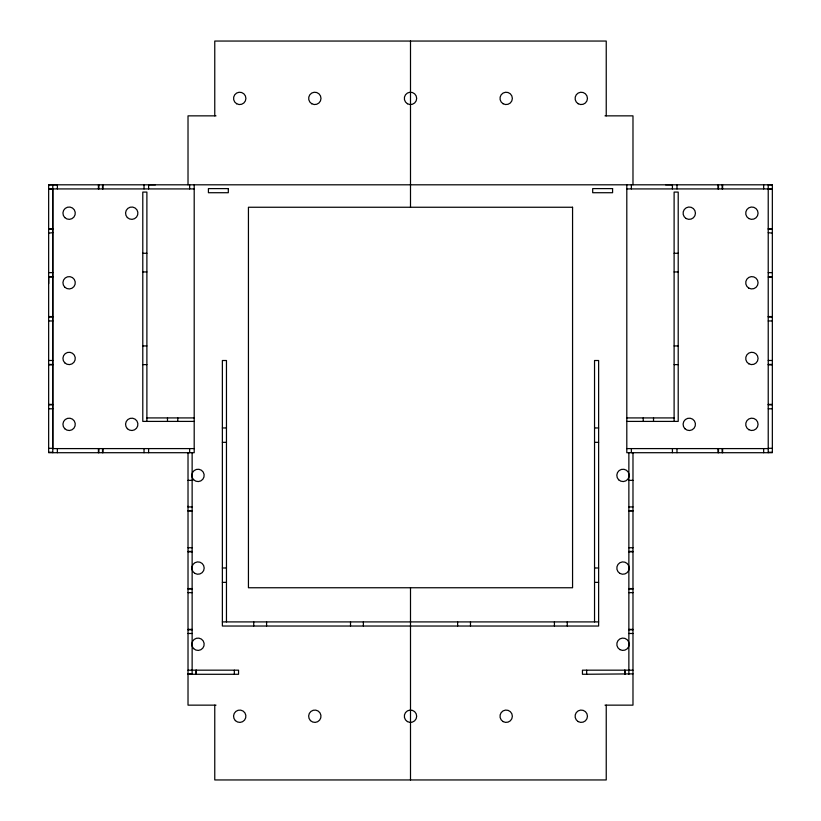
<?xml version="1.0" encoding="UTF-8"?>
<svg xmlns="http://www.w3.org/2000/svg" width="821" height="821" viewBox="0 0 821 821"><rect width="100%" height="100%" fill="white"/><g stroke="black" fill="none" stroke-linecap="round" stroke-linejoin="round"><path stroke-width="1.23" d="M48.675 283.614L48.675 277.036L52.79 277.036M52.79 232.682L48.675 233.123M188.019 506.218L188.019 506.937L192.135 506.937M629.502 670.172L582.448 670.172L582.448 674.287L632.981 673.877M188.019 452.73L188.686 452.72M216.005 115.853L188.019 115.853L188.019 184.807M604.995 115.853L632.981 115.853L632.981 184.807M155.436 184.807L148.601 184.807L148.601 188.922M665.585 184.807L672.42 184.807L672.42 188.922M194.197 184.807L194.197 452.71L48.655 452.71L48.655 184.807L772.345 184.807L772.345 452.71L626.803 452.71L626.803 184.807M772.345 184.807L768.22 184.807L768.23 452.71M48.675 188.758L52.79 188.758M768.22 188.758L772.345 188.758M194.218 188.922L52.78 188.922L52.77 448.594L194.218 448.594M626.803 188.922L768.23 188.922M48.675 189.199L52.79 189.199M768.22 189.199L772.345 189.199M48.675 228.731L52.79 228.731M768.22 228.731L772.345 228.731M48.675 229.172L52.79 229.172M768.22 229.172L772.345 229.172M772.345 233.123L768.22 232.682M142.792 253.279L146.887 253.279M674.113 253.279L678.208 253.279M142.792 271.946L146.887 271.946M674.113 271.946L678.208 271.946M48.675 272.644L52.79 272.644M768.22 272.644L772.345 272.644M48.675 276.595L52.79 276.595M772.345 276.595L768.23 277.036L772.345 277.036M48.675 316.567L52.79 316.567M768.23 316.567L772.345 316.567M48.675 317.009L52.79 317.009M768.23 317.009L772.345 317.009M48.675 320.96L52.79 320.96M768.23 320.96L772.345 320.96M142.792 345.939L146.887 345.939M674.113 345.939L678.208 345.939M48.675 360.481L52.79 360.481M768.23 360.481L772.345 360.481M48.675 364.432L52.79 364.432M768.23 364.432L772.345 364.432M142.792 364.616L146.887 364.616M674.113 364.616L678.208 364.616M48.675 364.873L52.79 364.873M768.23 364.873L772.345 364.873M48.675 404.404L52.79 404.404M768.23 404.404L772.345 404.404M48.675 404.845L52.79 404.845M768.23 404.845L772.345 404.845M48.675 408.796L52.79 408.796M768.23 408.796L772.345 408.796M146.887 417.92L194.197 417.92M626.803 417.92L674.113 417.92M194.197 421.399L142.792 421.399L142.792 192.083L146.887 192.083L146.887 421.399M626.803 421.399L678.208 421.399L678.208 192.083L674.113 192.083L674.113 421.399M222.368 427.957L226.463 427.957M594.537 427.957L598.632 427.957M222.368 442.334L226.463 442.334M594.537 442.334L598.632 442.334M48.675 448.317L52.79 448.317M768.23 448.317L772.345 448.317M626.803 448.594L768.23 448.594M48.675 452.279L52.79 452.279M768.23 452.279L772.345 452.279M188.019 480.357L192.135 480.357M628.865 480.357L632.981 480.357M628.865 506.937L632.981 506.937M188.019 510.611L192.135 510.611M628.865 510.611L632.981 510.611M188.019 511.021L192.135 511.021M628.865 511.021L632.981 511.021M188.019 547.751L192.135 547.751M628.865 547.751L632.981 547.751M188.019 551.425L192.135 551.425M628.865 551.425L632.981 551.425M188.019 551.835L192.135 551.835M628.865 551.835L632.981 551.835M222.368 567.988L226.463 567.988M594.537 567.988L598.632 567.988M222.368 582.366L226.463 582.366M594.537 582.366L598.632 582.366M188.019 588.575L192.135 588.575M628.865 588.575L632.981 588.575M188.019 588.975L192.135 588.975M628.865 588.975L632.981 588.975M188.019 592.649L192.135 592.649M628.865 592.649L632.981 592.649M222.368 621.908L598.632 621.908M188.019 629.389L192.135 629.389M628.865 629.389L632.981 629.389M188.019 629.799L192.135 629.799M628.865 629.799L632.981 629.799M188.019 633.473L192.135 633.473M628.865 633.473L632.981 633.473M191.498 670.172L238.552 670.172L238.552 674.287L188.019 674.287L192.135 674.287L192.135 452.71M188.019 670.203L192.135 670.203M628.865 670.203L632.981 670.203M188.019 673.877L192.135 674.287M216.005 705.147L188.019 705.147L188.019 452.556M604.995 705.147L632.981 705.147L632.981 452.556M48.655 184.807L57.408 184.807L57.357 188.922M632.314 452.72L632.981 452.73M763.663 184.807L763.663 188.922M763.663 448.594L763.663 452.71M722.603 184.807L722.603 188.922M722.603 448.594L722.603 452.71M722.152 184.807L722.152 188.922M722.152 448.594L722.152 452.71M718.498 184.807L718.498 188.922M718.498 448.594L718.498 452.71M718.047 184.807L718.047 188.922M718.047 448.594L718.047 452.71M676.986 184.807L676.986 188.922M676.986 448.594L676.986 452.71M672.42 448.594L672.42 452.71M653.516 417.92L653.516 421.399M643.223 417.92L643.223 421.399M631.37 184.807L631.359 188.922M631.359 448.594L631.37 452.71M628.865 452.71L628.865 674.287M625.068 670.172L625.068 674.287M624.648 670.172L624.648 674.287M606.237 115.853L606.237 41.05L214.763 41.05L214.763 115.853M606.237 705.147L606.237 779.95L214.763 779.95L214.763 705.147M594.537 621.908L594.537 360.511L598.632 360.511L598.632 626.033L222.368 626.033L222.368 360.511L226.463 360.511L226.463 621.908M586.666 670.172L586.666 674.287M567.26 621.908L567.26 626.033M554.421 621.908L554.421 626.033M470.484 621.908L470.484 626.033M457.636 621.908L457.636 626.033M410.5 41.05L410.5 207.251M410.5 587.754L410.5 779.95M363.364 621.908L363.364 626.033M350.516 621.908L350.516 626.033M266.579 621.908L266.579 626.033M253.73 621.908L253.73 626.033M234.334 670.172L234.334 674.287M196.352 670.172L196.352 674.287M195.932 670.172L195.932 674.287M189.651 184.807L189.651 188.922M189.651 448.594L189.651 452.71M177.777 417.92L177.777 421.399M167.484 417.92L167.484 421.399M148.601 448.594L148.601 452.71M144.034 184.807L144.034 188.922M144.034 448.594L144.034 452.71M102.974 184.807L102.974 188.922M102.974 448.594L102.974 452.71M102.522 184.807L102.522 188.922M102.522 448.594L102.522 452.71M98.869 184.807L98.869 188.922M98.869 448.594L98.869 452.71M98.417 184.807L98.417 188.922M98.417 448.594L98.417 452.71M57.357 448.594L57.357 452.71M52.79 184.807L52.79 452.71M228.31 188.604L208.411 188.604L208.411 192.719L228.31 192.719L228.31 188.604M612.589 188.604L592.69 188.604L592.69 192.719L612.589 192.719L612.589 188.604M572.565 207.251L248.435 207.251L248.435 587.754L572.565 587.754L572.565 207.251M127.368 217.555A6.178 6.178 0 0 0 137.702 214.784A6.178 6.178 0 0 0 130.139 207.22A6.178 6.178 0 0 0 127.368 217.555M64.736 217.555A6.178 6.178 0 0 0 75.07 214.784A6.178 6.178 0 0 0 67.507 207.22A6.178 6.178 0 0 0 64.736 217.555M64.736 287.145A6.178 6.178 0 0 0 75.07 284.374A6.178 6.178 0 0 0 67.507 276.81A6.178 6.178 0 0 0 64.736 287.145M64.736 362.81A6.178 6.178 0 0 0 75.07 360.039A6.178 6.178 0 0 0 67.507 352.476A6.178 6.178 0 0 0 64.736 362.81M64.736 428.706A6.178 6.178 0 0 0 75.07 425.935A6.178 6.178 0 0 0 67.507 418.371A6.178 6.178 0 0 0 64.736 428.706M127.368 428.706A6.178 6.178 0 0 0 137.702 425.935A6.178 6.178 0 0 0 130.139 418.371A6.178 6.178 0 0 0 127.368 428.706M193.633 479.762A6.178 6.178 0 0 0 203.967 477.001A6.178 6.178 0 0 0 196.404 469.427A6.178 6.178 0 0 0 193.633 479.762M194.916 573.417A6.178 6.178 0 0 0 204.183 568.06A6.178 6.178 0 0 0 194.916 562.713A6.178 6.178 0 0 0 194.916 573.417M193.633 648.621A6.178 6.178 0 0 0 203.967 645.86A6.178 6.178 0 0 0 196.404 638.286A6.178 6.178 0 0 0 193.633 648.621M407.411 721.587A6.178 6.178 0 0 0 416.678 716.24A6.178 6.178 0 0 0 407.411 710.883A6.178 6.178 0 0 0 407.411 721.587M235.36 720.602A6.178 6.178 0 0 0 245.695 717.831A6.178 6.178 0 0 0 238.131 710.268A6.178 6.178 0 0 0 235.36 720.602M310.451 720.602A6.178 6.178 0 0 0 320.785 717.831A6.178 6.178 0 0 0 313.222 710.268A6.178 6.178 0 0 0 310.451 720.602M618.624 479.762A6.178 6.178 0 0 0 628.958 477.001A6.178 6.178 0 0 0 621.394 469.427A6.178 6.178 0 0 0 618.624 479.762M619.906 573.417A6.178 6.178 0 0 0 629.173 568.06A6.178 6.178 0 0 0 619.906 562.713A6.178 6.178 0 0 0 619.906 573.417M619.906 649.606A6.178 6.178 0 0 0 629.173 644.259A6.178 6.178 0 0 0 619.906 638.902A6.178 6.178 0 0 0 619.906 649.606M578.179 721.587A6.178 6.178 0 0 0 587.446 716.24A6.178 6.178 0 0 0 578.179 710.883A6.178 6.178 0 0 0 578.179 721.587M503.088 721.587A6.178 6.178 0 0 0 512.355 716.24A6.178 6.178 0 0 0 503.088 710.883A6.178 6.178 0 0 0 503.088 721.587M407.411 103.744A6.178 6.178 0 0 0 416.678 98.397A6.178 6.178 0 0 0 407.411 93.05A6.178 6.178 0 0 0 407.411 103.744M503.088 103.744A6.178 6.178 0 0 0 512.355 98.397A6.178 6.178 0 0 0 503.088 93.05A6.178 6.178 0 0 0 503.088 103.744M578.179 103.744A6.178 6.178 0 0 0 587.446 98.397A6.178 6.178 0 0 0 578.179 93.05A6.178 6.178 0 0 0 578.179 103.744M311.734 103.744A6.178 6.178 0 0 0 321.001 98.397A6.178 6.178 0 0 0 311.734 93.05A6.178 6.178 0 0 0 311.734 103.744M236.643 103.744A6.178 6.178 0 0 0 245.91 98.397A6.178 6.178 0 0 0 236.643 93.05A6.178 6.178 0 0 0 236.643 103.744M686.171 218.54A6.178 6.178 0 0 0 695.438 213.183A6.178 6.178 0 0 0 686.171 207.836A6.178 6.178 0 0 0 686.171 218.54M748.803 218.54A6.178 6.178 0 0 0 758.07 213.183A6.178 6.178 0 0 0 748.803 207.836A6.178 6.178 0 0 0 748.803 218.54M748.803 288.12A6.178 6.178 0 0 0 758.07 282.773A6.178 6.178 0 0 0 748.803 277.426A6.178 6.178 0 0 0 748.803 288.12M748.803 363.785A6.178 6.178 0 0 0 758.07 358.438A6.178 6.178 0 0 0 748.803 353.092A6.178 6.178 0 0 0 748.803 363.785M748.803 429.681A6.178 6.178 0 0 0 758.07 424.334A6.178 6.178 0 0 0 748.803 418.987A6.178 6.178 0 0 0 748.803 429.681M684.899 428.706A6.178 6.178 0 0 0 695.233 425.935A6.178 6.178 0 0 0 687.67 418.371A6.178 6.178 0 0 0 684.899 428.706"/></g></svg>
